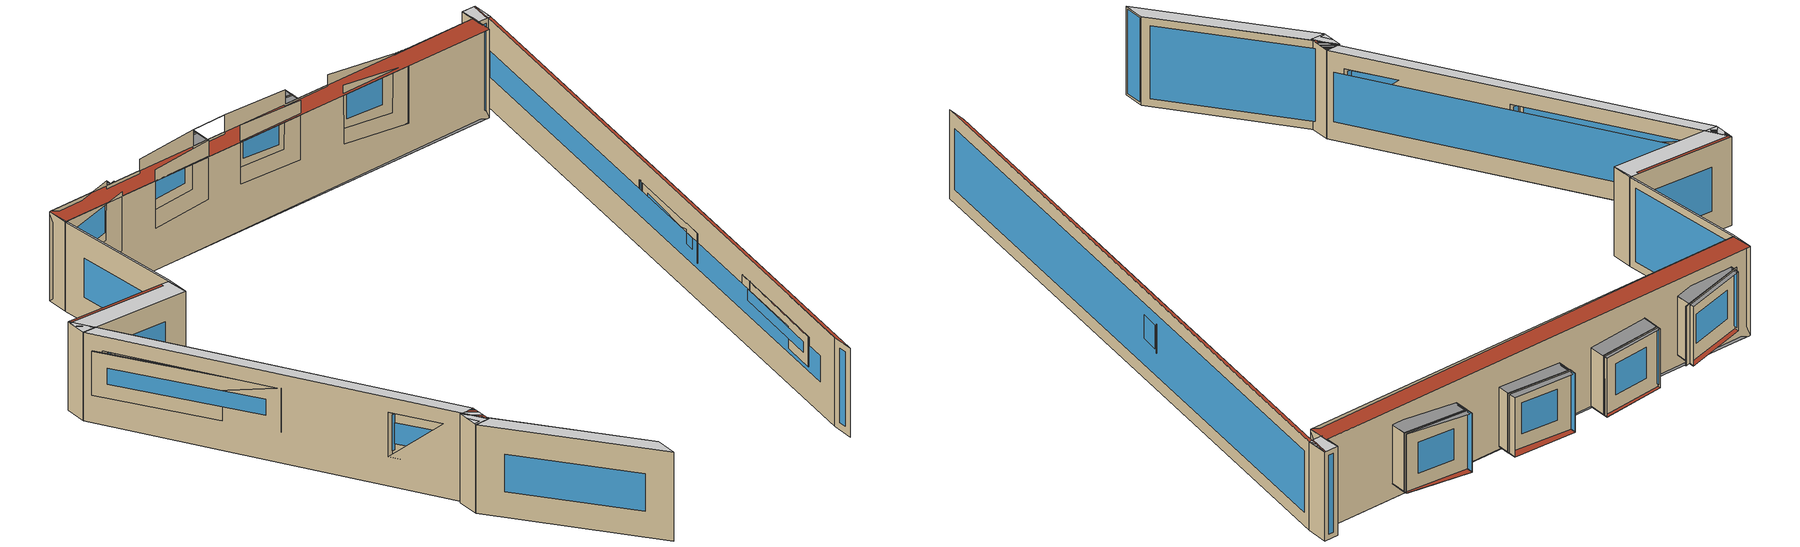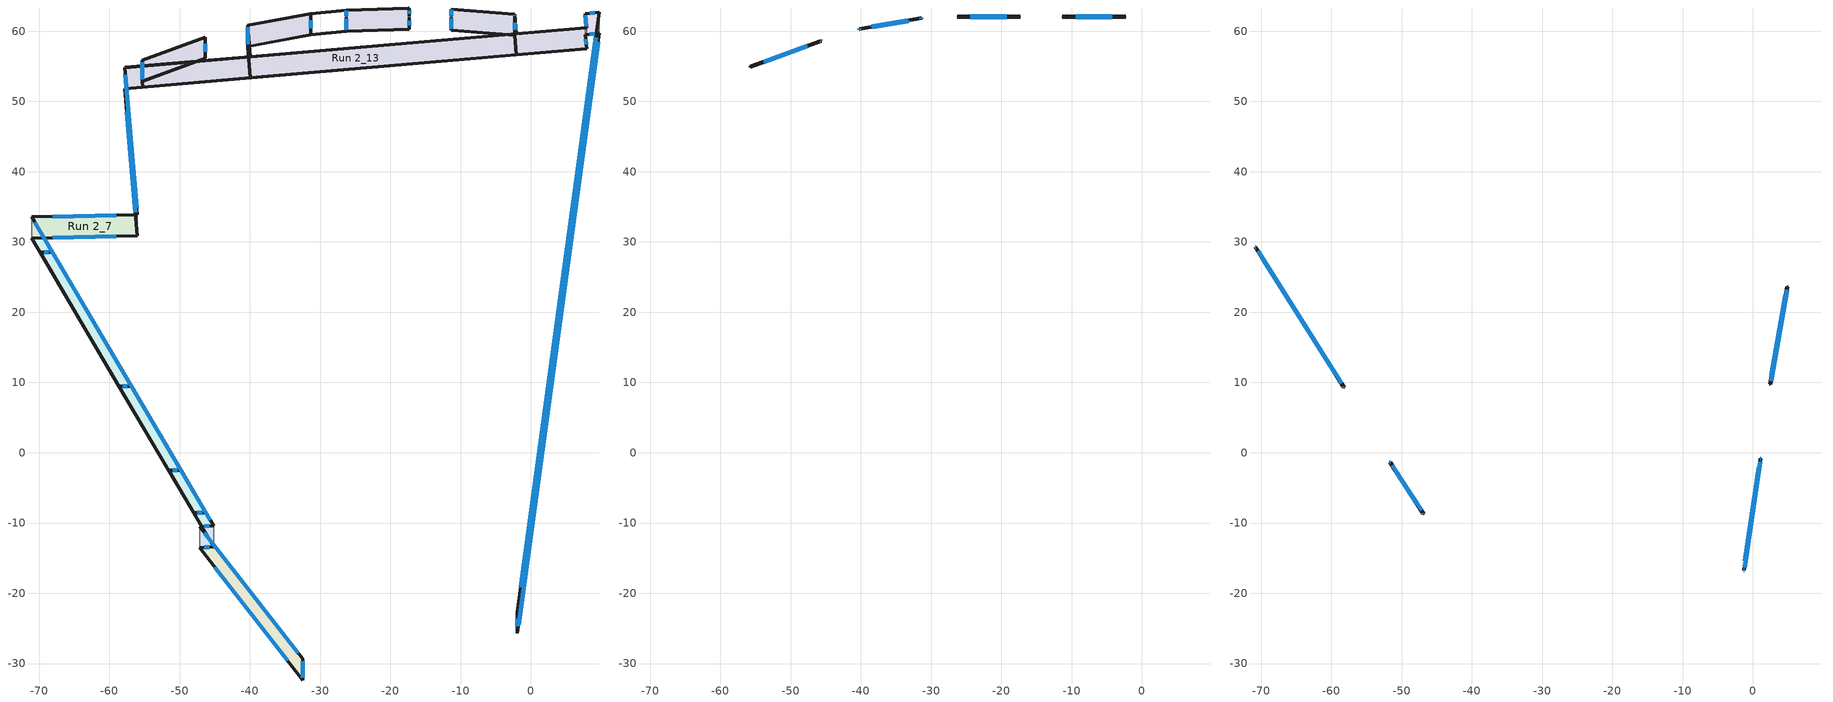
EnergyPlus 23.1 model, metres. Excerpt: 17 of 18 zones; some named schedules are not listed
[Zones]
Run 2_0
 floor outside (90.1-2019 Nonresidential CZ 0 Exterior Floor (Mass)): -46.84,-10.51 -45.16,-10.36 -45.16,-13.36 z27; -46.84,-10.51 -71.06,30.56 -69.31,30.59 -45.16,-10.36 z27; -47.09,-8.5 -48.02,-8.5 -51.56,-2.5 -51,-2.5 z37; -50.83,-2.5 -49.79,-2.5 -46.25,-8.5 -46.93,-8.5 z37; -58.27,9.5 -63.88,18.39 -69.84,28.5 -68.07,28.5 -56.87,9.5 z37; -62.18,15.51 -58.39,9.5 -58.64,9.5 z37
 floor to Run 2_7 (Interior Slab (Mass)_FLIPPED): -69.31,30.59 -71.06,30.56 -71.06,33.56 z27
 floor to Run 2_3 (Interior Slab (Mass)_FLIPPED): -50.83,-2.5 -46.93,-8.5 -47.09,-8.5 -51,-2.5 z37
 floor to Run 2_2 (Interior Slab (Mass)_FLIPPED): -62.18,15.51 -63.88,18.39 -58.27,9.5 -58.39,9.5 z37
 wall outside (90.1-2019 Nonresidential CZ 0 Exterior Wall (Mass)): -56.87,9.5 -58.64,9.5 / -69.84,28.5 -68.07,28.5 / -46.25,-8.5 -48.02,-8.5 / -51.56,-2.5 -49.79,-2.5 z31:37; -71.06,30.56,27 -46.84,-10.51,27 -45.16,-13.36,27 -45.16,-13.36,39 -48.02,-8.5,39 -48.02,-8.5,37 -51.56,-2.5,37 -51.56,-2.5,31 -48.02,-8.5,37 -48.02,-8.5,39 -58.64,9.5,39 -58.64,9.5,37 -69.84,28.5,37 -69.84,28.5,31 -58.64,9.5,37 -58.64,9.5,39 -71.06,30.56,39; -45.16,-10.36,27 -71.06,33.56,27 -71.06,33.56,39 -68.07,28.5,39 -68.07,28.5,37 -56.87,9.5,37 -56.87,9.5,31 -68.07,28.5,37 -68.07,28.5,39 -49.79,-2.5,39 -49.79,-2.5,37 -46.25,-8.5,37 -46.25,-8.5,31 -49.79,-2.5,37 -49.79,-2.5,39 -45.16,-10.36,39
 wall to Run 2_7 (Interior Partition (Mass)): -71.06,33.56 -71.06,30.56 z27:39
 wall to Run 2_8 (Interior Partition (Mass)): -45.16,-13.36 -45.16,-10.36 z27:39
 window (90.1-2019 Nonresidential CZ 0 Glazing (Operable)): -45.61,-9.59 -70.6,32.79 z29.53:36.2; -57.43,9.5 -58.08,9.5 / -69.28,28.5 -68.63,28.5 / -46.81,-8.5 -47.46,-8.5 / -51,-2.5 -50.35,-2.5 z31.56:36.44
 ceiling to Run 2_17 (Interior Slab (Mass)): -71.06,33.12 -71.06,30.56 -69.31,30.59 -70.8,33.13 z39; -45.16,-10.36 -69.31,30.59 -71.06,30.56 -46.84,-10.51 z39
 roof outside (90.1-2019 Nonresidential CZ 0 Exterior Roof (Mass)): -45.16,-10.36 -46.84,-10.51 -45.16,-13.36 z39; -50.83,-2.5 -46.93,-8.5 -46.25,-8.5 -49.79,-2.5 z31; -47.09,-8.5 -51,-2.5 -51.56,-2.5 -48.02,-8.5 z31; -63.88,18.39 -58.27,9.5 -56.87,9.5 -68.07,28.5 -69.84,28.5 z31; -58.39,9.5 -62.18,15.51 -58.64,9.5 z31
Run 2_5
 floor outside (90.1-2019 Nonresidential CZ 0 Exterior Floor (Mass)): -45.16,-13.36 -45.16,-13.09 -32.46,-29.34 -32.46,-32.34 -47.15,-13.54 z27
 floor to Run 2_8 (Interior Slab (Mass)_FLIPPED): -45.16,-13.36 -47.15,-13.54 -47.15,-10.54 -45.82,-12.24 z27
 wall outside (90.1-2019 Nonresidential CZ 0 Exterior Wall (Mass)): -47.15,-13.54 -32.46,-32.34 -32.46,-29.34 -47.15,-10.54 z27:39
 wall to Run 2_8 (Interior Partition (Mass)): -47.15,-10.54 -47.15,-13.54 z27:39
 window (90.1-2019 Nonresidential CZ 0 Glazing (Operable)): -45.02,-16.27 -34.6,-29.61 z30.46:35.54; -32.46,-32.02 -32.46,-29.65 z27.31:38.69; -33.12,-28.5 -46.5,-11.37 z28.06:37.94
 ceiling to Run 2_17 (Interior Slab (Mass)): -45.16,-13.36 -47.15,-13.54 -32.46,-32.34 -32.46,-29.34 -45.16,-13.09 z39; -47.15,-11.81 -46.34,-13.25 -47.15,-13.32 -47.15,-13.54 -45.16,-13.36 -45.82,-12.24 -47.15,-10.54 z39
 ceiling to Run 2_8 (Interior Slab (Mass)): -47.15,-11.81 -47.15,-13.32 -46.34,-13.25 z39
Run 2_11
 floor outside (90.1-2019 Nonresidential CZ 0 Exterior Floor (Mass)): 9.73,59.66 -1.93,-25.67 -1.93,-22.67 9.31,59.63 z27; 0.85,-2.31 1.26,-2.31 -0.65,-16.31 -1.06,-16.31 z36; 4.71,22.93 2.9,9.69 2.49,9.69 4.4,23.69 4.71,23.69 z36
 floor to Run 2_10 (Interior Slab (Mass)_FLIPPED): 9.73,59.66 9.31,59.63 9.73,62.66 z27
 wall outside (90.1-2019 Nonresidential CZ 0 Exterior Wall (Mass)): -1.93,-22.67 -1.93,-25.67 z27:39; 0.85,-2.31 1.26,-2.31 / -0.65,-16.31 -1.06,-16.31 / 4.4,23.69 4.81,23.69 / 2.9,9.69 2.49,9.69 z32:36; -1.93,-25.67,27 9.73,59.66,27 9.73,59.66,39 4.81,23.69,39 4.81,23.69,36 2.9,9.69,32 4.81,23.69,32 4.81,23.69,39 1.26,-2.31,39 1.26,-2.31,36 -0.65,-16.31,36 1.26,-2.31,32 1.26,-2.31,39 -1.93,-25.67,39; 9.73,62.66,27 -1.93,-22.67,27 -1.93,-22.67,39 0.85,-2.31,39 0.85,-2.31,32 -1.06,-16.31,32 0.85,-2.31,36 0.85,-2.31,39 2.49,9.69,39 2.49,9.69,36 4.4,23.69,36 4.4,23.69,32 2.49,9.69,36 2.49,9.69,39 9.73,62.66,39
 wall to Run 2_10 (Interior Partition (Mass)_FLIPPED): 9.73,59.66 9.73,62.66 z27:39
 window (90.1-2019 Nonresidential CZ 0 Glazing (Operable)): -1.76,-24.47 9.56,58.47 z28.86:37.11; -1.93,-23.63 -1.93,-24.7 z27.96:38.04; 9.25,59.16 -1.45,-19.16 z31.22:34.71; 0.99,-2.31 1.12,-2.31 / -0.79,-16.31 -0.92,-16.31 / 4.54,23.69 4.67,23.69 / 2.76,9.69 2.63,9.69 z32.14:35.86
 ceiling to Run 2_10 (Interior Slab (Mass)): 9.73,59.66 9.73,62.66 9.31,59.63 z39
 ceiling to Run 2_17 (Interior Slab (Mass)): -0.47,-11.97 -1.93,-22.67 -1.93,-22.88 z39
 roof outside (90.1-2019 Nonresidential CZ 0 Exterior Roof (Mass)): -1.93,-22.88 -1.93,-25.67 9.73,59.66 9.31,59.63 z39; -0.65,-16.31 1.26,-2.31 0.85,-2.31 -1.06,-16.31 z32; 2.9,9.69 4.71,22.93 4.71,23.69 4.4,23.69 2.49,9.69 z32
Run 2_13
 floor outside (90.1-2019 Nonresidential CZ 0 Exterior Floor (Mass)): 7.91,57.5 -57.84,51.78 -57.84,54.78 7.91,60.5 z27; -11.32,60.14 -11.32,63.14 -2.32,62.39 -2.32,59.39 -11.19,60.14 z37; -40.32,57.81 -40.32,60.81 -31.32,62.47 -31.32,59.47 -40.25,57.83 z37; -55.32,55.13 -55.32,55.85 -46.32,59.14 -46.32,58.41 z37; -46.32,58.3 -46.32,56.14 -55.32,52.85 -55.32,55.02 z37; -17.32,62.1 -26.32,62.1 -26.32,63.01 -17.32,63.29 z37; -26.32,62 -17.32,62 -17.32,60.29 -26.32,60.01 z37
 floor to Run 2_16 (Interior Slab (Mass)_FLIPPED): -46.32,58.3 -55.32,55.02 -55.32,55.13 -46.32,58.41 z37
 floor to Run 2_14 (Interior Slab (Mass)_FLIPPED): -26.32,62 -26.32,62.1 -17.32,62.1 -17.32,62 z37
 wall outside (90.1-2019 Nonresidential CZ 0 Exterior Wall (Mass)): -11.32,60.14 -11.32,62 / -11.32,62.1 -11.32,63.14 / -2.32,62.39 -2.32,62.1 / -2.32,62 -2.32,59.39 / -40.32,57.81 -40.32,60.81 / -31.32,62.47 -31.32,59.47 / -55.32,52.85 -55.32,55.85 / -46.32,59.14 -46.32,56.14 / -26.32,60.01 -26.32,62 / -26.32,62.1 -26.32,63.01 / -17.32,63.29 -17.32,62.1 / -17.32,62 -17.32,60.29 z29:37; -57.84,51.78,27 -2.08,56.63,27 -2.32,59.39,29 -2.32,59.39,37 -11.32,60.14,37 -11.19,60.14,29 -2.32,59.39,29 -2.08,56.63,27 7.91,57.5,27 7.91,57.5,39 -39.93,53.34,39 -40.32,57.81,37 -40.25,57.83,29 -31.32,59.47,29 -26.32,60.01,29 -26.25,60.01,29 -17.32,60.29,29 -17.32,60.29,37 -26.32,60.01,37 -26.32,60.01,29 -31.32,59.47,29 -31.32,59.47,37 -40.32,57.81,37 -39.93,53.34,39 -55.25,52.01,39 -55.32,52.85,37 -55.24,52.88,29 -46.32,56.14,29 -46.32,56.14,37 -55.32,52.85,37 -55.25,52.01,39 -57.84,51.78,39; 7.91,60.5,27 -39.94,56.37,27 -40.32,60.81,29 -40.32,60.81,37 -31.32,62.47,37 -26.32,63.01,37 -17.32,63.29,37 -17.46,63.29,29 -26.32,63.01,29 -26.32,63.01,37 -31.32,62.47,37 -31.39,62.46,29 -40.32,60.81,29 -39.94,56.37,27 -55.25,55.05,27 -55.32,55.85,29 -55.32,55.85,37 -46.32,59.14,37 -46.38,59.12,29 -55.32,55.85,29 -55.25,55.05,27 -57.71,54.84,27 -57.84,54.78,27 -57.84,54.78,39 -2.08,59.63,39 -2.32,62.39,37 -2.4,62.4,29 -11.32,63.14,29 -11.32,63.14,37 -2.32,62.39,37 -2.08,59.63,39 7.91,60.5,39
 wall to Run 2_9 (Interior Partition (Mass)_FLIPPED): 7.91,57.5 7.91,60.5 z27:39
 wall to Run 2_6 (Interior Partition (Mass)_FLIPPED): -57.84,54.78 -57.84,51.78 z27:39
 wall to Run 2_12 (Interior Partition (Mass)_FLIPPED): -11.32,62 -11.32,62.1 / -2.32,62.1 -2.32,62 z29:37
 wall to Run 2_14 (Interior Partition (Mass)): -26.32,62 -26.32,62.1 / -17.32,62.1 -17.32,62 z29:37
 window (90.1-2019 Nonresidential CZ 0 Glazing (Operable)): -11.32,60.34 -11.32,61.8 z29.2:36.8; -11.32,62.22 -11.32,63.02 z29.12:36.88; -2.32,62.29 -2.32,62.2 / -26.32,62.2 -26.32,62.9 z29.1:36.9; -2.32,61.19 -2.32,60.21 z29.81:36.19; -40.32,58.1 -40.32,60.52 / -55.32,53.14 -55.32,55.56 z29.29:36.71; -31.32,61.55 -31.32,60.39 / -46.32,58.22 -46.32,57.05 z29.92:36.08; -26.32,60.21 -26.32,61.79 z29.21:36.79; -17.32,62.89 -17.32,62.5 z29.4:36.6; -17.32,61.44 -17.32,60.85 z29.56:36.44
 ceiling to Run 2_17 (Interior Slab (Mass)): -57.84,54.78 -57.84,51.78 -57.59,51.89 z39
 roof outside (90.1-2019 Nonresidential CZ 0 Exterior Roof (Mass)): -57.84,54.78 -57.59,51.89 7.91,57.5 7.91,60.5 -57.71,54.84 z39; -2.32,59.39 -2.32,62.39 -11.32,63.14 -11.32,60.14 -2.4,59.4 z29; -31.32,59.47 -31.32,62.47 -40.32,60.81 -40.32,57.81 -31.39,59.46 z29; -46.32,58.3 -55.32,55.02 -55.32,52.85 -46.32,56.14 z29; -55.32,55.13 -46.32,58.41 -46.32,59.14 -55.32,55.85 z29; -26.32,62 -26.32,60.01 -17.32,60.29 -17.32,62 z29; -17.32,62.1 -17.32,63.29 -26.32,63.01 -26.32,62.1 z29
Run 2_6
 floor outside (90.1-2019 Nonresidential CZ 0 Exterior Floor (Mass)): -56.03,30.86 -57.84,51.78 -57.84,54.78 -56.03,33.86 z27
 wall outside (90.1-2019 Nonresidential CZ 0 Exterior Wall (Mass)): -57.84,51.78 -56.03,30.86 / -56.03,33.86 -57.84,54.78 z27:39
 wall to Run 2_7 (Interior Partition (Mass)): -56.03,30.86 -56.03,33.86 z27:39
 window (90.1-2019 Nonresidential CZ 0 Glazing (Operable)): -57.55,48.44 -56.32,34.2 z30.35:35.65; -56.11,34.88 -57.76,53.77 z28.02:37.98
 ceiling to Run 2_17 (Interior Slab (Mass)): -57.84,51.78 -56.03,30.86 -56.03,33.86 -57.84,54.78 z39
Run 2_7
 floor outside (90.1-2019 Nonresidential CZ 0 Exterior Floor (Mass)): -71.06,33.56 -56.03,33.86 -56.03,30.86 -69.31,30.59 z27
 wall outside (90.1-2019 Nonresidential CZ 0 Exterior Wall (Mass)): -71.06,30.56 -56.03,30.86 / -56.03,33.86 -71.06,33.56 z27:39
 window (90.1-2019 Nonresidential CZ 0 Glazing (Operable)): -68.05,30.62 -59.03,30.8 / -59.03,33.8 -68.05,33.62 z30:36
 ceiling to Run 2_17 (Interior Slab (Mass)): -56.03,30.86 -56.29,33.86 -57.33,33.84 -57.29,33.44 -70.8,33.13 -69.31,30.59 z39; -56.03,30.86 -56.03,33.86 -56.29,33.86 z39; -70.8,33.13 -71.06,33.12 -71.06,30.56 -69.31,30.59 z39
 roof outside (90.1-2019 Nonresidential CZ 0 Exterior Roof (Mass)): -57.29,33.44 -57.33,33.84 -71.06,33.56 -70.8,33.13 z39
Run 2_8
 floor outside (90.1-2019 Nonresidential CZ 0 Exterior Floor (Mass)): -45.16,-13.09 -45.82,-12.24 -46.84,-10.51 -45.16,-10.36 z27; -47.15,-10.54 -46.84,-10.51 -45.82,-12.24 z27
 wall outside (90.1-2019 Nonresidential CZ 0 Exterior Wall (Mass)): -47.15,-13.54 -45.16,-13.36 / -45.16,-10.36 -47.15,-10.54 z27:39
 window (90.1-2019 Nonresidential CZ 0 Glazing (Operable)): -46.49,-13.48 -45.82,-13.42 / -45.82,-10.42 -46.49,-10.48 z27.66:38.34
 ceiling to Run 2_17 (Interior Slab (Mass)): -45.16,-13.09 -45.16,-10.36 -46.84,-10.51 -45.82,-12.24 z39; -47.15,-10.54 -45.82,-12.24 -46.84,-10.51 z39; -47.15,-11.81 -46.34,-13.25 -47.15,-13.32 -47.15,-13.54 -45.16,-13.36 -45.82,-12.24 -47.15,-10.54 z39
Run 2_9
 floor outside (90.1-2019 Nonresidential CZ 0 Exterior Floor (Mass)): 7.91,57.5 7.73,59.49 7.73,62.49 7.91,60.5 z27
 wall outside (90.1-2019 Nonresidential CZ 0 Exterior Wall (Mass)): 7.73,59.49 7.91,57.5 / 7.91,60.5 7.73,62.49 z27:39
 wall to Run 2_10 (Interior Partition (Mass)): 7.73,62.49 7.73,59.49 z27:39
 window (90.1-2019 Nonresidential CZ 0 Glazing (Operable)): 7.79,58.83 7.85,58.16 z27.66:38.34; 7.89,60.72 7.75,62.27 z27.22:38.78
 ceiling to Run 2_17 (Interior Slab (Mass)): 7.8,61.72 7.73,61.74 7.73,59.49 7.91,57.5 7.91,60.5 z39
Run 2_10
 floor outside (90.1-2019 Nonresidential CZ 0 Exterior Floor (Mass)): 9.31,59.63 7.73,59.49 7.73,62.49 9.73,62.66 z27
 wall outside (90.1-2019 Nonresidential CZ 0 Exterior Wall (Mass)): 7.73,59.49 9.73,59.66 / 9.73,62.66 7.73,62.49 z27:39
 window (90.1-2019 Nonresidential CZ 0 Glazing (Operable)): 8.39,59.55 9.07,59.61 / 9.07,62.61 8.39,62.55 z27.66:38.34
 ceiling to Run 2_17 (Interior Slab (Mass)): 7.85,61.71 7.8,61.72 7.91,60.5 7.91,59.51 9.11,59.61 9.52,62.65 7.78,62.5 z39
 roof outside (90.1-2019 Nonresidential CZ 0 Exterior Roof (Mass)): 9.11,59.61 9.31,59.63 9.73,62.66 9.52,62.65 z39; 7.85,61.71 7.78,62.5 7.73,62.49 7.73,59.49 7.91,59.51 7.91,60.5 7.8,61.72 z39
Run 2_12
 floor outside (90.1-2019 Nonresidential CZ 0 Exterior Floor (Mass)): -2.32,62 -11.32,62 -11.32,62.1 -2.32,62.1 z29
 wall outside (90.1-2019 Nonresidential CZ 0 Exterior Wall (Mass)): -11.32,62 -2.32,62 / -2.32,62.1 -11.32,62.1 z29:37
 window (90.1-2019 Nonresidential CZ 0 Glazing (Operable)): -9.41,62 -4.23,62 / -4.23,62.1 -9.41,62.1 z30.91:35.09
 roof outside (90.1-2019 Nonresidential CZ 0 Exterior Roof (Mass)): -11.32,62 -2.32,62 -2.32,62.1 -11.32,62.1 z37
Run 2_14
 floor to Run 2_13 (Interior Slab (Mass)_FLIPPED): -17.32,62 -26.32,62 -26.32,62.1 -17.32,62.1 z29
 wall outside (90.1-2019 Nonresidential CZ 0 Exterior Wall (Mass)): -26.32,62 -17.32,62 / -17.32,62.1 -26.32,62.1 z29:37
 window (90.1-2019 Nonresidential CZ 0 Glazing (Operable)): -24.41,62 -19.23,62 / -19.23,62.1 -24.41,62.1 z30.91:35.09
Run 2_15
 floor outside (90.1-2019 Nonresidential CZ 0 Exterior Floor (Mass)): -40.26,60.35 -31.4,61.91 -31.38,61.81 -40.25,60.25 z29
 wall outside (90.1-2019 Nonresidential CZ 0 Exterior Wall (Mass)): -31.38,61.81,29 -31.4,61.91,29 -31.39,61.85,37 -31.38,61.75,37; -40.26,60.35,29 -40.25,60.25,29 -40.24,60.19,37 -40.26,60.29,37; -31.4,61.91,29 -40.26,60.35,29 -40.26,60.29,37 -31.39,61.85,37; -40.25,60.25,29 -31.38,61.81,29 -31.38,61.75,37 -40.24,60.19,37
 window (90.1-2019 Nonresidential CZ 0 Glazing (Operable)): -31.39,61.83,29.01 -31.4,61.9,29.01 -31.39,61.84,36.99 -31.38,61.77,36.99; -40.26,60.31,29.03 -40.25,60.28,29.03 -40.25,60.22,36.96 -40.25,60.25,36.96; -33.28,61.57,30.91 -38.38,60.66,30.91 -38.38,60.63,35.09 -33.28,61.53,35.09; -38.36,60.57,30.91 -33.27,61.47,30.91 -33.26,61.44,35.09 -38.36,60.53,35.09
 roof outside (90.1-2019 Nonresidential CZ 0 Exterior Roof (Mass)): -31.39,61.85 -40.26,60.29 -40.24,60.19 -31.38,61.75 z37
Run 2_16
 floor to Run 2_13 (Interior Slab (Mass)_FLIPPED): -46.32,58.41 -46.32,58.3 -55.32,55.02 -55.32,55.13 z29
 wall outside (90.1-2019 Nonresidential CZ 0 Exterior Wall (Mass)): -45.67,58.54 -45.71,58.63 -55.76,54.97 -55.72,54.88 -45.67,58.54 z29:37
 window (90.1-2019 Nonresidential CZ 0 Glazing (Operable)): -45.68,58.55 -45.7,58.62 z29.01:36.99; -55.74,54.94 -55.73,54.91 z29.03:36.97; -47.64,57.93 -53.83,55.67 / -53.79,55.58 -47.6,57.83 z31.05:34.95
Run 2_1
 floor outside (90.1-2019 Nonresidential CZ 0 Exterior Floor (Mass)): 4.92,23.57 2.49,9.79 2.39,9.8 4.83,23.59 z32
 wall outside (90.1-2019 Nonresidential CZ 0 Exterior Wall (Mass)): 2.39,9.8 2.49,9.79 4.92,23.57 4.83,23.59 2.39,9.8 z32:36
 window (90.1-2019 Nonresidential CZ 0 Glazing (Operable)): 2.43,9.8 2.46,9.79 / 4.89,23.58 4.86,23.58 z32.03:35.97; 2.56,10.19 4.85,23.17 z32.41:35.59; 4.61,22.34 2.62,11.05 z33.27:34.73
 roof outside (90.1-2019 Nonresidential CZ 0 Exterior Roof (Mass)): 2.49,9.79 4.92,23.57 4.83,23.59 2.39,9.8 z36
Run 2_2
 floor outside (90.1-2019 Nonresidential CZ 0 Exterior Floor (Mass)): -62.18,15.51 -70.83,29.22 -70.74,29.27 -63.88,18.39 z31
 floor to Run 2_0 (Interior Slab (Mass)_FLIPPED): -62.18,15.51 -63.88,18.39 -58.27,9.5 -58.39,9.5 z31
 wall outside (90.1-2019 Nonresidential CZ 0 Exterior Wall (Mass)): -70.74,29.27 -70.83,29.22 -58.29,9.34 -58.2,9.38 -70.74,29.27 z31:37
 window (90.1-2019 Nonresidential CZ 0 Glazing (Operable)): -70.78,29.25 -70.8,29.24 / -58.25,9.35 -58.23,9.37 z31.04:36.96; -69.81,27.59 -59.31,10.96 z32.92:35.08; -58.53,9.91 -70.41,28.74 z31.62:36.38
 roof outside (90.1-2019 Nonresidential CZ 0 Exterior Roof (Mass)): -63.88,18.39 -70.74,29.27 -70.83,29.22 -62.18,15.51 z37
Run 2_3
 floor outside (90.1-2019 Nonresidential CZ 0 Exterior Floor (Mass)): -51,-2.5 -51.71,-1.41 -51.58,-1.34 -50.83,-2.5 z31
 floor to Run 2_0 (Interior Slab (Mass)_FLIPPED): -51,-2.5 -50.83,-2.5 -46.93,-8.5 -47.09,-8.5 z31
 wall outside (90.1-2019 Nonresidential CZ 0 Exterior Wall (Mass)): -51.58,-1.34 -51.71,-1.41 -46.99,-8.66 -46.86,-8.6 -51.58,-1.34 z31:37
 window (90.1-2019 Nonresidential CZ 0 Glazing (Operable)): -51.62,-1.36 -51.66,-1.38 / -46.94,-8.64 -46.9,-8.62 z31.05:36.95; -50.84,-2.73 -47.85,-7.34 z32.58:35.42; -47.12,-8.2 -51.32,-1.74 z31.47:36.53
 roof outside (90.1-2019 Nonresidential CZ 0 Exterior Roof (Mass)): -51,-2.5 -50.83,-2.5 -51.58,-1.34 -51.71,-1.41 z37
Run 2_4
 floor outside (90.1-2019 Nonresidential CZ 0 Exterior Floor (Mass)): 1.11,-0.83 -1.23,-16.75 -1.33,-16.73 1.02,-0.81 z32
 wall outside (90.1-2019 Nonresidential CZ 0 Exterior Wall (Mass)): -1.33,-16.73 -1.23,-16.75 1.11,-0.83 1.02,-0.81 -1.33,-16.73 z32:36
 window (90.1-2019 Nonresidential CZ 0 Glazing (Operable)): -1.29,-16.73 -1.26,-16.74 / 1.08,-0.83 1.05,-0.82 z32.03:35.97; -1.17,-16.33 1.05,-1.25 z32.42:35.58; 0.83,-2.08 -1.14,-15.45 z33.29:34.71
 roof outside (90.1-2019 Nonresidential CZ 0 Exterior Roof (Mass)): -1.23,-16.75 1.11,-0.83 1.02,-0.81 -1.33,-16.73 z36
[Site:GroundTemperature:BuildingSurface]
18, 18, 18, 18, 18, 18, 18, 18, 18, 18, 18, 18
[Site:GroundReflectance]
0.2, 0.2, 0.2, 0.2, 0.2, 0.2, 0.2, 0.2, 0.2, 0.2, 0.2, 0.2
[Site:GroundReflectance:SnowModifier]
1, 1
[Site:WeatherStation]
Wind Sensor Height Above Ground {m}=10; Wind Speed Profile Exponent=0.22; Wind Speed Profile Boundary Layer Thickness {m}=370; Air Temperature Sensor Height Above Ground {m}=1.5
[SizingPeriod:WeatherFileConditionType] Use Weather File Daylight Saving Period=No; Use Weather File Rain and Snow Indicators=No
Name | Period Selection | Day Type
Extreme Summer Weather Period for Design | SummerExtreme | SummerDesignDay
Extreme Winter Weather Period for Design | WinterExtreme | WinterDesignDay
[Building]
Building: North Axis {deg}=0; Terrain=Suburbs; Loads Convergence Tolerance Value=0.04; Temperature Convergence Tolerance Value {deltaC}=0.25; Solar Distribution=FullExterior; Maximum Number of Warmup Days=30; Minimum Number of Warmup Days=7
[Construction]
90.1-2019 Nonresidential CZ 0 Exterior Wall (Mass): Stucco_0.025_90.1-2019 Nonresidential CZ 0 Exterior Wall (Mass), Concrete_0.203_90.1-2019 Nonresidential CZ 0 Exterior Wall (Mass), Mineral Wool_0.006340168156952033_90.1-2019 Nonresidential CZ 0 Exterior Wall (Mass), Plaster_0.013_90.1-2019 Nonresidential CZ 0 Exterior Wall (Mass)
90.1-2019 Nonresidential CZ 0 Exterior Floor (Mass): Stucco_0.025_90.1-2019 Nonresidential CZ 0 Exterior Floor (Mass), Mineral Wool_0.005244967487677573_90.1-2019 Nonresidential CZ 0 Exterior Floor (Mass), Concrete_0.102_90.1-2019 Nonresidential CZ 0 Exterior Floor (Mass), Carpet_0.02_90.1-2019 Nonresidential CZ 0 Exterior Floor (Mass)
Interior Slab (Mass): Acoustic Tile_0.005_Interior Slab (Mass), Concrete_0.102_Interior Slab (Mass), Carpet_0.02_Interior Slab (Mass)
Interior Slab (Mass)_FLIPPED: Carpet_0.02_Interior Slab (Mass), Concrete_0.102_Interior Slab (Mass), Acoustic Tile_0.005_Interior Slab (Mass)
Interior Partition (Mass); Interior Partition (Mass)_FLIPPED: Plaster_0.013_Interior Partition (Mass), Plaster_0.013_Interior Partition (Mass)
90.1-2019 Nonresidential CZ 0 Exterior Roof (Mass): Vaporpermeable Felt_0.003_90.1-2019 Nonresidential CZ 0 Exterior Roof (Mass), XPS Board_0.14713995500631277_90.1-2019 Nonresidential CZ 0 Exterior Roof (Mass), Concrete_0.203_90.1-2019 Nonresidential CZ 0 Exterior Roof (Mass), Acoustic Tile_0.005_90.1-2019 Nonresidential CZ 0 Exterior Roof (Mass)
90.1-2019 Nonresidential CZ 0 Glazing (Operable): 90.1-2019 Nonresidential CZ 0 Glazing (Operable)Window
[Material]
Stucco_0.025_90.1-2019 Nonresidential CZ 0 Exterior Wall (Mass): Roughness=Smooth; @90.1-2019 Nonresidential CZ 0 Exterior Wall (Mass):Stucco-Thickness@ [m]=0.025; @90.1-2019 Nonresidential CZ 0 Exterior Wall (Mass):Stucco-Conductivity@ [W/m-K]=0.72; @90.1-2019 Nonresidential CZ 0 Exterior Wall (Mass):Stucco-Density@ [kg/m3]=1856; @90.1-2019 Nonresidential CZ 0 Exterior Wall (Mass):Stucco-SpecificHeat@ [J/kg-K]=840; @90.1-2019 Nonresidential CZ 0 Exterior Wall (Mass):Stucco-ThermalEmittance@=0.9; @90.1-2019 Nonresidential CZ 0 Exterior Wall (Mass):Stucco-SolarAbsorptance@=0.7; @90.1-2019 Nonresidential CZ 0 Exterior Wall (Mass):Stucco-VisibleAbsorptance@=0.7
Concrete_0.203_90.1-2019 Nonresidential CZ 0 Exterior Wall (Mass): Roughness=Rough; @90.1-2019 Nonresidential CZ 0 Exterior Wall (Mass):Concrete-Thickness@ [m]=0.203; @90.1-2019 Nonresidential CZ 0 Exterior Wall (Mass):Concrete-Conductivity@ [W/m-K]=2; @90.1-2019 Nonresidential CZ 0 Exterior Wall (Mass):Concrete-Density@ [kg/m3]=2400; @90.1-2019 Nonresidential CZ 0 Exterior Wall (Mass):Concrete-SpecificHeat@ [J/kg-K]=950; @90.1-2019 Nonresidential CZ 0 Exterior Wall (Mass):Concrete-ThermalEmittance@=0.9; @90.1-2019 Nonresidential CZ 0 Exterior Wall (Mass):Concrete-SolarAbsorptance@=0.7; @90.1-2019 Nonresidential CZ 0 Exterior Wall (Mass):Concrete-VisibleAbsorptance@=0.7
Mineral Wool_0.006340168156952033_90.1-2019 Nonresidential CZ 0 Exterior Wall (Mass): Roughness=Rough; @90.1-2019 Nonresidential CZ 0 Exterior Wall (Mass):Mineral Wool-Thickness@ [m]=0.00634017; @90.1-2019 Nonresidential CZ 0 Exterior Wall (Mass):Mineral Wool-Conductivity@ [W/m-K]=0.041; @90.1-2019 Nonresidential CZ 0 Exterior Wall (Mass):Mineral Wool-Density@ [kg/m3]=155; @90.1-2019 Nonresidential CZ 0 Exterior Wall (Mass):Mineral Wool-SpecificHeat@ [J/kg-K]=1130; @90.1-2019 Nonresidential CZ 0 Exterior Wall (Mass):Mineral Wool-ThermalEmittance@=0.9; @90.1-2019 Nonresidential CZ 0 Exterior Wall (Mass):Mineral Wool-SolarAbsorptance@=0.7; @90.1-2019 Nonresidential CZ 0 Exterior Wall (Mass):Mineral Wool-VisibleAbsorptance@=0.7
Plaster_0.013_90.1-2019 Nonresidential CZ 0 Exterior Wall (Mass): Roughness=Rough; @90.1-2019 Nonresidential CZ 0 Exterior Wall (Mass):Plaster-Thickness@ [m]=0.013; @90.1-2019 Nonresidential CZ 0 Exterior Wall (Mass):Plaster-Conductivity@ [W/m-K]=1; @90.1-2019 Nonresidential CZ 0 Exterior Wall (Mass):Plaster-Density@ [kg/m3]=2000; @90.1-2019 Nonresidential CZ 0 Exterior Wall (Mass):Plaster-SpecificHeat@ [J/kg-K]=1130; @90.1-2019 Nonresidential CZ 0 Exterior Wall (Mass):Plaster-ThermalEmittance@=0.9; @90.1-2019 Nonresidential CZ 0 Exterior Wall (Mass):Plaster-SolarAbsorptance@=0.7; @90.1-2019 Nonresidential CZ 0 Exterior Wall (Mass):Plaster-VisibleAbsorptance@=0.7
Stucco_0.025_90.1-2019 Nonresidential CZ 0 Exterior Floor (Mass): Roughness=Smooth; @90.1-2019 Nonresidential CZ 0 Exterior Floor (Mass):Stucco-Thickness@ [m]=0.025; @90.1-2019 Nonresidential CZ 0 Exterior Floor (Mass):Stucco-Conductivity@ [W/m-K]=0.72; @90.1-2019 Nonresidential CZ 0 Exterior Floor (Mass):Stucco-Density@ [kg/m3]=1856; @90.1-2019 Nonresidential CZ 0 Exterior Floor (Mass):Stucco-SpecificHeat@ [J/kg-K]=840; @90.1-2019 Nonresidential CZ 0 Exterior Floor (Mass):Stucco-ThermalEmittance@=0.9; @90.1-2019 Nonresidential CZ 0 Exterior Floor (Mass):Stucco-SolarAbsorptance@=0.7; @90.1-2019 Nonresidential CZ 0 Exterior Floor (Mass):Stucco-VisibleAbsorptance@=0.7
Mineral Wool_0.005244967487677573_90.1-2019 Nonresidential CZ 0 Exterior Floor (Mass): Roughness=Rough; @90.1-2019 Nonresidential CZ 0 Exterior Floor (Mass):Mineral Wool-Thickness@ [m]=0.00524497; @90.1-2019 Nonresidential CZ 0 Exterior Floor (Mass):Mineral Wool-Conductivity@ [W/m-K]=0.041; @90.1-2019 Nonresidential CZ 0 Exterior Floor (Mass):Mineral Wool-Density@ [kg/m3]=155; @90.1-2019 Nonresidential CZ 0 Exterior Floor (Mass):Mineral Wool-SpecificHeat@ [J/kg-K]=1130; @90.1-2019 Nonresidential CZ 0 Exterior Floor (Mass):Mineral Wool-ThermalEmittance@=0.9; @90.1-2019 Nonresidential CZ 0 Exterior Floor (Mass):Mineral Wool-SolarAbsorptance@=0.7; @90.1-2019 Nonresidential CZ 0 Exterior Floor (Mass):Mineral Wool-VisibleAbsorptance@=0.7
Concrete_0.102_90.1-2019 Nonresidential CZ 0 Exterior Floor (Mass): Roughness=Rough; @90.1-2019 Nonresidential CZ 0 Exterior Floor (Mass):Concrete-Thickness@ [m]=0.102; @90.1-2019 Nonresidential CZ 0 Exterior Floor (Mass):Concrete-Conductivity@ [W/m-K]=2; @90.1-2019 Nonresidential CZ 0 Exterior Floor (Mass):Concrete-Density@ [kg/m3]=2400; @90.1-2019 Nonresidential CZ 0 Exterior Floor (Mass):Concrete-SpecificHeat@ [J/kg-K]=950; @90.1-2019 Nonresidential CZ 0 Exterior Floor (Mass):Concrete-ThermalEmittance@=0.9; @90.1-2019 Nonresidential CZ 0 Exterior Floor (Mass):Concrete-SolarAbsorptance@=0.7; @90.1-2019 Nonresidential CZ 0 Exterior Floor (Mass):Concrete-VisibleAbsorptance@=0.7
Carpet_0.02_90.1-2019 Nonresidential CZ 0 Exterior Floor (Mass): Roughness=MediumRough; @90.1-2019 Nonresidential CZ 0 Exterior Floor (Mass):Carpet-Thickness@ [m]=0.02; @90.1-2019 Nonresidential CZ 0 Exterior Floor (Mass):Carpet-Conductivity@ [W/m-K]=0.06; @90.1-2019 Nonresidential CZ 0 Exterior Floor (Mass):Carpet-Density@ [kg/m3]=288; @90.1-2019 Nonresidential CZ 0 Exterior Floor (Mass):Carpet-SpecificHeat@ [J/kg-K]=1380; @90.1-2019 Nonresidential CZ 0 Exterior Floor (Mass):Carpet-ThermalEmittance@=0.9; @90.1-2019 Nonresidential CZ 0 Exterior Floor (Mass):Carpet-SolarAbsorptance@=0.7; @90.1-2019 Nonresidential CZ 0 Exterior Floor (Mass):Carpet-VisibleAbsorptance@=0.7
Acoustic Tile_0.005_Interior Slab (Mass): Roughness=MediumSmooth; @Interior Slab (Mass):Acoustic Tile-Thickness@ [m]=0.005; @Interior Slab (Mass):Acoustic Tile-Conductivity@ [W/m-K]=0.06; @Interior Slab (Mass):Acoustic Tile-Density@ [kg/m3]=368; @Interior Slab (Mass):Acoustic Tile-SpecificHeat@ [J/kg-K]=590; @Interior Slab (Mass):Acoustic Tile-ThermalEmittance@=0.9; @Interior Slab (Mass):Acoustic Tile-SolarAbsorptance@=0.7; @Interior Slab (Mass):Acoustic Tile-VisibleAbsorptance@=0.7
Concrete_0.102_Interior Slab (Mass): Roughness=Rough; @Interior Slab (Mass):Concrete-Thickness@ [m]=0.102; @Interior Slab (Mass):Concrete-Conductivity@ [W/m-K]=2; @Interior Slab (Mass):Concrete-Density@ [kg/m3]=2400; @Interior Slab (Mass):Concrete-SpecificHeat@ [J/kg-K]=950; @Interior Slab (Mass):Concrete-ThermalEmittance@=0.9; @Interior Slab (Mass):Concrete-SolarAbsorptance@=0.7; @Interior Slab (Mass):Concrete-VisibleAbsorptance@=0.7
Carpet_0.02_Interior Slab (Mass): Roughness=MediumRough; @Interior Slab (Mass):Carpet-Thickness@ [m]=0.02; @Interior Slab (Mass):Carpet-Conductivity@ [W/m-K]=0.06; @Interior Slab (Mass):Carpet-Density@ [kg/m3]=288; @Interior Slab (Mass):Carpet-SpecificHeat@ [J/kg-K]=1380; @Interior Slab (Mass):Carpet-ThermalEmittance@=0.9; @Interior Slab (Mass):Carpet-SolarAbsorptance@=0.7; @Interior Slab (Mass):Carpet-VisibleAbsorptance@=0.7
Plaster_0.013_Interior Partition (Mass): Roughness=Rough; @Interior Partition (Mass):Plaster-Thickness@ [m]=0.013; @Interior Partition (Mass):Plaster-Conductivity@ [W/m-K]=1; @Interior Partition (Mass):Plaster-Density@ [kg/m3]=2000; @Interior Partition (Mass):Plaster-SpecificHeat@ [J/kg-K]=1130; @Interior Partition (Mass):Plaster-ThermalEmittance@=0.9; @Interior Partition (Mass):Plaster-SolarAbsorptance@=0.7; @Interior Partition (Mass):Plaster-VisibleAbsorptance@=0.7
Vaporpermeable Felt_0.003_90.1-2019 Nonresidential CZ 0 Exterior Roof (Mass): Roughness=Rough; @90.1-2019 Nonresidential CZ 0 Exterior Roof (Mass):Vaporpermeable Felt-Thickness@ [m]=0.003; @90.1-2019 Nonresidential CZ 0 Exterior Roof (Mass):Vaporpermeable Felt-Conductivity@ [W/m-K]=0.909091; @90.1-2019 Nonresidential CZ 0 Exterior Roof (Mass):Vaporpermeable Felt-Density@ [kg/m3]=0.5; @90.1-2019 Nonresidential CZ 0 Exterior Roof (Mass):Vaporpermeable Felt-SpecificHeat@ [J/kg-K]=1800; @90.1-2019 Nonresidential CZ 0 Exterior Roof (Mass):Vaporpermeable Felt-ThermalEmittance@=0.9; @90.1-2019 Nonresidential CZ 0 Exterior Roof (Mass):Vaporpermeable Felt-SolarAbsorptance@=0.7; @90.1-2019 Nonresidential CZ 0 Exterior Roof (Mass):Vaporpermeable Felt-VisibleAbsorptance@=0.7
XPS Board_0.14713995500631277_90.1-2019 Nonresidential CZ 0 Exterior Roof (Mass): Roughness=Rough; @90.1-2019 Nonresidential CZ 0 Exterior Roof (Mass):XPS Board-Thickness@ [m]=0.14714; @90.1-2019 Nonresidential CZ 0 Exterior Roof (Mass):XPS Board-Conductivity@ [W/m-K]=0.034; @90.1-2019 Nonresidential CZ 0 Exterior Roof (Mass):XPS Board-Density@ [kg/m3]=35; @90.1-2019 Nonresidential CZ 0 Exterior Roof (Mass):XPS Board-SpecificHeat@ [J/kg-K]=1400; @90.1-2019 Nonresidential CZ 0 Exterior Roof (Mass):XPS Board-ThermalEmittance@=0.9; @90.1-2019 Nonresidential CZ 0 Exterior Roof (Mass):XPS Board-SolarAbsorptance@=0.7; @90.1-2019 Nonresidential CZ 0 Exterior Roof (Mass):XPS Board-VisibleAbsorptance@=0.7
Concrete_0.203_90.1-2019 Nonresidential CZ 0 Exterior Roof (Mass): Roughness=Rough; @90.1-2019 Nonresidential CZ 0 Exterior Roof (Mass):Concrete-Thickness@ [m]=0.203; @90.1-2019 Nonresidential CZ 0 Exterior Roof (Mass):Concrete-Conductivity@ [W/m-K]=2; @90.1-2019 Nonresidential CZ 0 Exterior Roof (Mass):Concrete-Density@ [kg/m3]=2400; @90.1-2019 Nonresidential CZ 0 Exterior Roof (Mass):Concrete-SpecificHeat@ [J/kg-K]=950; @90.1-2019 Nonresidential CZ 0 Exterior Roof (Mass):Concrete-ThermalEmittance@=0.9; @90.1-2019 Nonresidential CZ 0 Exterior Roof (Mass):Concrete-SolarAbsorptance@=0.7; @90.1-2019 Nonresidential CZ 0 Exterior Roof (Mass):Concrete-VisibleAbsorptance@=0.7
Acoustic Tile_0.005_90.1-2019 Nonresidential CZ 0 Exterior Roof (Mass): Roughness=MediumSmooth; @90.1-2019 Nonresidential CZ 0 Exterior Roof (Mass):Acoustic Tile-Thickness@ [m]=0.005; @90.1-2019 Nonresidential CZ 0 Exterior Roof (Mass):Acoustic Tile-Conductivity@ [W/m-K]=0.06; @90.1-2019 Nonresidential CZ 0 Exterior Roof (Mass):Acoustic Tile-Density@ [kg/m3]=368; @90.1-2019 Nonresidential CZ 0 Exterior Roof (Mass):Acoustic Tile-SpecificHeat@ [J/kg-K]=590; @90.1-2019 Nonresidential CZ 0 Exterior Roof (Mass):Acoustic Tile-ThermalEmittance@=0.9; @90.1-2019 Nonresidential CZ 0 Exterior Roof (Mass):Acoustic Tile-SolarAbsorptance@=0.7; @90.1-2019 Nonresidential CZ 0 Exterior Roof (Mass):Acoustic Tile-VisibleAbsorptance@=0.7
[WindowMaterial:SimpleGlazingSystem]
90.1-2019 Nonresidential CZ 0 Glazing (Operable)Window: @90.1-2019 Nonresidential CZ 0 Glazing (Operable)-UValue@=3.52052; @90.1-2019 Nonresidential CZ 0 Glazing (Operable)-SolarHeatGainCoefficient@=0.2; @90.1-2019 Nonresidential CZ 0 Glazing (Operable)-VisibleTransmittance@=0.22
[Zone] Rotation [deg]=0; Type=1; Multiplier=1; Zone Inside Convection Algorithm=TARP; Zone Outside Convection Algorithm=DOE-2
Name | Volume [m3] | Area [m2]
Run 2_0 | 667.071 | 121.931
Run 2_1 | 5.6 | 1.4
Run 2_5 | 528.596 | 43.9581
Run 2_11 | 373.653 | 46.3952
Run 2_13 | 1503.07 | 305.256
Run 2_2 | 14.2296 | 2.35477
Run 2_3 | 7.33075 | 1.19939
Run 2_4 | 6.48032 | 1.62008
Run 2_6 | 65.4719 | 5.45599
Run 2_7 | 541.089 | 45.0907
Run 2_8 | 71.7295 | 5.88591
Run 2_9 | 6.23542 | 0.519618
Run 2_10 | 71.7295 | 5.97746
Run 2_12; Run 2_14; Run 2_15 | 7.2 | 0.9
Run 2_16 | 8.55543 | 0.95776
[People] OccupancySchedule=College BLDG_OCC_SCH_Lecture Theater; Number of People Calculation Method=People/Area; PeopleDensity [person/m2]=0.4; Fraction Radiant=0.3; Sensible Heat Fraction=AUTOCALCULATE; Carbon Dioxide Generation Rate [m3/s-W]=3.82E-08; Enable ASHRAE 55 Comfort Warnings=No; Mean Radiant Temperature Calculation Type=ZoneAveraged; Clothing Insulation Calculation Method=DynamicClothingModelASHRAE55; Air Velocity Schedule=AirSpeed 0; Thermal Comfort Model 1 Type=AdaptiveASH55; Thermal Comfort Model 2 Type=Pierce; Thermal Comfort Model 3 Type=Fanger
Name | Zone or ZoneList | Activity Level Schedule | Work Efficiency Schedule
People Run 2_0 | Run 2_0 | Run 2_0PeopleActivity | Run 2_0WorkEfficiency
People Run 2_1 | Run 2_1 | Run 2_1PeopleActivity | Run 2_1WorkEfficiency
People Run 2_5 | Run 2_5 | Run 2_5PeopleActivity | Run 2_5WorkEfficiency
People Run 2_11 | Run 2_11 | Run 2_11PeopleActivity | Run 2_11WorkEfficiency
People Run 2_13 | Run 2_13 | Run 2_13PeopleActivity | Run 2_13WorkEfficiency
People Run 2_2 | Run 2_2 | Run 2_2PeopleActivity | Run 2_2WorkEfficiency
People Run 2_3 | Run 2_3 | Run 2_3PeopleActivity | Run 2_3WorkEfficiency
People Run 2_4 | Run 2_4 | Run 2_4PeopleActivity | Run 2_4WorkEfficiency
People Run 2_6 | Run 2_6 | Run 2_6PeopleActivity | Run 2_6WorkEfficiency
People Run 2_7 | Run 2_7 | Run 2_7PeopleActivity | Run 2_7WorkEfficiency
People Run 2_8 | Run 2_8 | Run 2_8PeopleActivity | Run 2_8WorkEfficiency
People Run 2_9 | Run 2_9 | Run 2_9PeopleActivity | Run 2_9WorkEfficiency
People Run 2_10 | Run 2_10 | Run 2_10PeopleActivity | Run 2_10WorkEfficiency
People Run 2_12 | Run 2_12 | Run 2_12PeopleActivity | Run 2_12WorkEfficiency
People Run 2_14 | Run 2_14 | Run 2_14PeopleActivity | Run 2_14WorkEfficiency
People Run 2_15 | Run 2_15 | Run 2_15PeopleActivity | Run 2_15WorkEfficiency
People Run 2_16 | Run 2_16 | Run 2_16PeopleActivity | Run 2_16WorkEfficiency
[ElectricEquipment] EquipmentAvailibilitySchedule=College BLDG_EQUIP_SCH_Base; Design Level Calculation Method=Watts/Area; EquipmentPowerDensity [W/m2]=12; Fraction Latent=0; Fraction Radiant=.2; Fraction Lost=0
Name | Zone or ZoneList
Run 2_0 Equipment | Run 2_0
Run 2_1 Equipment | Run 2_1
Run 2_5 Equipment | Run 2_5
Run 2_11 Equipment | Run 2_11
Run 2_13 Equipment | Run 2_13
Run 2_2 Equipment | Run 2_2
Run 2_3 Equipment | Run 2_3
Run 2_4 Equipment | Run 2_4
Run 2_6 Equipment | Run 2_6
Run 2_7 Equipment | Run 2_7
Run 2_8 Equipment | Run 2_8
Run 2_9 Equipment | Run 2_9
Run 2_10 Equipment | Run 2_10
Run 2_12 Equipment | Run 2_12
Run 2_14 Equipment | Run 2_14
Run 2_15 Equipment | Run 2_15
Run 2_16 Equipment | Run 2_16
[Lights] LightsAvailibilitySchedule=College BLDG_LIGHT_SCH; Design Level Calculation Method=Watts/Area; LightingPowerDensity [W/m2]=18; Return Air Fraction=0; Fraction Radiant=.42; Fraction Visible=.18; Fraction Replaceable=1
Name | Zone or ZoneList
Run 2_0 General lighting | Run 2_0
Run 2_1 General lighting | Run 2_1
Run 2_5 General lighting | Run 2_5
Run 2_11 General lighting | Run 2_11
Run 2_13 General lighting | Run 2_13
Run 2_2 General lighting | Run 2_2
Run 2_3 General lighting | Run 2_3
Run 2_4 General lighting | Run 2_4
Run 2_6 General lighting | Run 2_6
Run 2_7 General lighting | Run 2_7
Run 2_8 General lighting | Run 2_8
Run 2_9 General lighting | Run 2_9
Run 2_10 General lighting | Run 2_10
Run 2_12 General lighting | Run 2_12
Run 2_14 General lighting | Run 2_14
Run 2_15 General lighting | Run 2_15
Run 2_16 General lighting | Run 2_16
[ZoneInfiltration:DesignFlowRate] Schedule=On; Design Flow Rate Calculation Method=Flow/ExteriorArea; Flow per Exterior Surface Area [m3/s-m2]=0.00102413
Run 2_0Infiltration: Zone or ZoneList=Run 2_0; @Run 2_0-InfiltrationConstantCoefficient@=1; @Run 2_0-InfiltrationTemperatureCoefficient@=0; @Run 2_0-InfiltrationWindVelocityCoefficient@=0; @Run 2_0-InfiltrationWindVelocitySquaredCoefficient@=0
Run 2_1Infiltration: Zone or ZoneList=Run 2_1; @Run 2_1-InfiltrationConstantCoefficient@=1; @Run 2_1-InfiltrationTemperatureCoefficient@=0; @Run 2_1-InfiltrationWindVelocityCoefficient@=0; @Run 2_1-InfiltrationWindVelocitySquaredCoefficient@=0
Run 2_5Infiltration: Zone or ZoneList=Run 2_5; @Run 2_5-InfiltrationConstantCoefficient@=1; @Run 2_5-InfiltrationTemperatureCoefficient@=0; @Run 2_5-InfiltrationWindVelocityCoefficient@=0; @Run 2_5-InfiltrationWindVelocitySquaredCoefficient@=0
Run 2_11Infiltration: Zone or ZoneList=Run 2_11; @Run 2_11-InfiltrationConstantCoefficient@=1; @Run 2_11-InfiltrationTemperatureCoefficient@=0; @Run 2_11-InfiltrationWindVelocityCoefficient@=0; @Run 2_11-InfiltrationWindVelocitySquaredCoefficient@=0
Run 2_13Infiltration: Zone or ZoneList=Run 2_13; @Run 2_13-InfiltrationConstantCoefficient@=1; @Run 2_13-InfiltrationTemperatureCoefficient@=0; @Run 2_13-InfiltrationWindVelocityCoefficient@=0; @Run 2_13-InfiltrationWindVelocitySquaredCoefficient@=0
Run 2_2Infiltration: Zone or ZoneList=Run 2_2; @Run 2_2-InfiltrationConstantCoefficient@=1; @Run 2_2-InfiltrationTemperatureCoefficient@=0; @Run 2_2-InfiltrationWindVelocityCoefficient@=0; @Run 2_2-InfiltrationWindVelocitySquaredCoefficient@=0
Run 2_3Infiltration: Zone or ZoneList=Run 2_3; @Run 2_3-InfiltrationConstantCoefficient@=1; @Run 2_3-InfiltrationTemperatureCoefficient@=0; @Run 2_3-InfiltrationWindVelocityCoefficient@=0; @Run 2_3-InfiltrationWindVelocitySquaredCoefficient@=0
Run 2_4Infiltration: Zone or ZoneList=Run 2_4; @Run 2_4-InfiltrationConstantCoefficient@=1; @Run 2_4-InfiltrationTemperatureCoefficient@=0; @Run 2_4-InfiltrationWindVelocityCoefficient@=0; @Run 2_4-InfiltrationWindVelocitySquaredCoefficient@=0
Run 2_6Infiltration: Zone or ZoneList=Run 2_6; @Run 2_6-InfiltrationConstantCoefficient@=1; @Run 2_6-InfiltrationTemperatureCoefficient@=0; @Run 2_6-InfiltrationWindVelocityCoefficient@=0; @Run 2_6-InfiltrationWindVelocitySquaredCoefficient@=0
Run 2_7Infiltration: Zone or ZoneList=Run 2_7; @Run 2_7-InfiltrationConstantCoefficient@=1; @Run 2_7-InfiltrationTemperatureCoefficient@=0; @Run 2_7-InfiltrationWindVelocityCoefficient@=0; @Run 2_7-InfiltrationWindVelocitySquaredCoefficient@=0
Run 2_8Infiltration: Zone or ZoneList=Run 2_8; @Run 2_8-InfiltrationConstantCoefficient@=1; @Run 2_8-InfiltrationTemperatureCoefficient@=0; @Run 2_8-InfiltrationWindVelocityCoefficient@=0; @Run 2_8-InfiltrationWindVelocitySquaredCoefficient@=0
Run 2_9Infiltration: Zone or ZoneList=Run 2_9; @Run 2_9-InfiltrationConstantCoefficient@=1; @Run 2_9-InfiltrationTemperatureCoefficient@=0; @Run 2_9-InfiltrationWindVelocityCoefficient@=0; @Run 2_9-InfiltrationWindVelocitySquaredCoefficient@=0
Run 2_10Infiltration: Zone or ZoneList=Run 2_10; @Run 2_10-InfiltrationConstantCoefficient@=1; @Run 2_10-InfiltrationTemperatureCoefficient@=0; @Run 2_10-InfiltrationWindVelocityCoefficient@=0; @Run 2_10-InfiltrationWindVelocitySquaredCoefficient@=0
Run 2_12Infiltration: Zone or ZoneList=Run 2_12; @Run 2_12-InfiltrationConstantCoefficient@=1; @Run 2_12-InfiltrationTemperatureCoefficient@=0; @Run 2_12-InfiltrationWindVelocityCoefficient@=0; @Run 2_12-InfiltrationWindVelocitySquaredCoefficient@=0
Run 2_14Infiltration: Zone or ZoneList=Run 2_14; @Run 2_14-InfiltrationConstantCoefficient@=1; @Run 2_14-InfiltrationTemperatureCoefficient@=0; @Run 2_14-InfiltrationWindVelocityCoefficient@=0; @Run 2_14-InfiltrationWindVelocitySquaredCoefficient@=0
Run 2_15Infiltration: Zone or ZoneList=Run 2_15; @Run 2_15-InfiltrationConstantCoefficient@=1; @Run 2_15-InfiltrationTemperatureCoefficient@=0; @Run 2_15-InfiltrationWindVelocityCoefficient@=0; @Run 2_15-InfiltrationWindVelocitySquaredCoefficient@=0
Run 2_16Infiltration: Zone or ZoneList=Run 2_16; @Run 2_16-InfiltrationConstantCoefficient@=1; @Run 2_16-InfiltrationTemperatureCoefficient@=0; @Run 2_16-InfiltrationWindVelocityCoefficient@=0; @Run 2_16-InfiltrationWindVelocitySquaredCoefficient@=0
[Zone equipment]
Run 2_0: Run 2_0 Ideal Loads Air
Run 2_1: Run 2_1 Ideal Loads Air
Run 2_5: Run 2_5 Ideal Loads Air
Run 2_11: Run 2_11 Ideal Loads Air
Run 2_13: Run 2_13 Ideal Loads Air
Run 2_2: Run 2_2 Ideal Loads Air
Run 2_3: Run 2_3 Ideal Loads Air
Run 2_4: Run 2_4 Ideal Loads Air
Run 2_6: Run 2_6 Ideal Loads Air
Run 2_7: Run 2_7 Ideal Loads Air
Run 2_8: Run 2_8 Ideal Loads Air
Run 2_9: Run 2_9 Ideal Loads Air
Run 2_10: Run 2_10 Ideal Loads Air
Run 2_12: Run 2_12 Ideal Loads Air
Run 2_14: Run 2_14 Ideal Loads Air
Run 2_15: Run 2_15 Ideal Loads Air
Run 2_16: Run 2_16 Ideal Loads Air
[Sizing:Zone] Zone Cooling Design Supply Air Temperature Input Method=SupplyAirTemperature; Zone Cooling Design Supply Air Temperature {C}=12; Zone Heating Design Supply Air Temperature Input Method=SupplyAirTemperature; Zone Heating Design Supply Air Temperature {C}=35; Zone Cooling Design Supply Air Humidity Ratio {kgWater/kgDryAir}=0.009; Zone Heating Design Supply Air Humidity Ratio {kgWater/kgDryAir}=0.004; Zone Heating Sizing Factor=1.15; Zone Cooling Sizing Factor=1.15; Cooling Design Air Flow Method=DesignDay; Heating Design Air Flow Method=DesignDay
Name | Design Specification Outdoor Air Object
Run 2_0 | Run 2_0MinFreshAir
Run 2_1 | Run 2_1MinFreshAir
Run 2_5 | Run 2_5MinFreshAir
Run 2_11 | Run 2_11MinFreshAir
Run 2_13 | Run 2_13MinFreshAir
Run 2_2; Run 2_3; Run 2_4; Run 2_6; Run 2_7; Run 2_8; Run 2_9; Run 2_10; Run 2_12; Run 2_14; Run 2_15; Run 2_16
[ZoneControl:Thermostat]
Name | Zone or ZoneList | Control Type Schedule | Control 1
Run 2_0 Thermostat | Run 2_0 | Run 2_0_ZoneControlTypeSched | Dual Setpoint - Zone Run 2_0
Run 2_1 Thermostat | Run 2_1 | Run 2_1_ZoneControlTypeSched | Dual Setpoint - Zone Run 2_1
Run 2_5 Thermostat | Run 2_5 | Run 2_5_ZoneControlTypeSched | Dual Setpoint - Zone Run 2_5
Run 2_11 Thermostat | Run 2_11 | Run 2_11_ZoneControlTypeSched | Dual Setpoint - Zone Run 2_11
Run 2_13 Thermostat | Run 2_13 | Run 2_13_ZoneControlTypeSched | Dual Setpoint - Zone Run 2_13
Run 2_2 Thermostat | Run 2_2 | Run 2_2_ZoneControlTypeSched | Dual Setpoint - Zone Run 2_2
Run 2_3 Thermostat | Run 2_3 | Run 2_3_ZoneControlTypeSched | Dual Setpoint - Zone Run 2_3
Run 2_4 Thermostat | Run 2_4 | Run 2_4_ZoneControlTypeSched | Dual Setpoint - Zone Run 2_4
Run 2_6 Thermostat | Run 2_6 | Run 2_6_ZoneControlTypeSched | Dual Setpoint - Zone Run 2_6
Run 2_7 Thermostat | Run 2_7 | Run 2_7_ZoneControlTypeSched | Dual Setpoint - Zone Run 2_7
Run 2_8 Thermostat | Run 2_8 | Run 2_8_ZoneControlTypeSched | Dual Setpoint - Zone Run 2_8
Run 2_9 Thermostat | Run 2_9 | Run 2_9_ZoneControlTypeSched | Dual Setpoint - Zone Run 2_9
Run 2_10 Thermostat | Run 2_10 | Run 2_10_ZoneControlTypeSched | Dual Setpoint - Zone Run 2_10
Run 2_12 Thermostat | Run 2_12 | Run 2_12_ZoneControlTypeSched | Dual Setpoint - Zone Run 2_12
Run 2_14 Thermostat | Run 2_14 | Run 2_14_ZoneControlTypeSched | Dual Setpoint - Zone Run 2_14
Run 2_15 Thermostat | Run 2_15 | Run 2_15_ZoneControlTypeSched | Dual Setpoint - Zone Run 2_15
Run 2_16 Thermostat | Run 2_16 | Run 2_16_ZoneControlTypeSched | Dual Setpoint - Zone Run 2_16
[ThermostatSetpoint:DualSetpoint] Cooling Setpoint Temperature Schedule=OutPatientHealthCare HTGSETP_SCH_YES_OPTIMUM
Name | Heating Setpoint Temperature Schedule
Dual Setpoint - Zone Run 2_0 | Run 2_0Heating_SP_Sch
Dual Setpoint - Zone Run 2_1 | Run 2_1Heating_SP_Sch
Dual Setpoint - Zone Run 2_5 | Run 2_5Heating_SP_Sch
Dual Setpoint - Zone Run 2_11 | Run 2_11Heating_SP_Sch
Dual Setpoint - Zone Run 2_13 | Run 2_13Heating_SP_Sch
Dual Setpoint - Zone Run 2_2 | Run 2_2Heating_SP_Sch
Dual Setpoint - Zone Run 2_3 | Run 2_3Heating_SP_Sch
Dual Setpoint - Zone Run 2_4 | Run 2_4Heating_SP_Sch
Dual Setpoint - Zone Run 2_6 | Run 2_6Heating_SP_Sch
Dual Setpoint - Zone Run 2_7 | Run 2_7Heating_SP_Sch
Dual Setpoint - Zone Run 2_8 | Run 2_8Heating_SP_Sch
Dual Setpoint - Zone Run 2_9 | Run 2_9Heating_SP_Sch
Dual Setpoint - Zone Run 2_10 | Run 2_10Heating_SP_Sch
Dual Setpoint - Zone Run 2_12 | Run 2_12Heating_SP_Sch
Dual Setpoint - Zone Run 2_14 | Run 2_14Heating_SP_Sch
Dual Setpoint - Zone Run 2_15 | Run 2_15Heating_SP_Sch
Dual Setpoint - Zone Run 2_16 | Run 2_16Heating_SP_Sch
[DesignSpecification:OutdoorAir] Outdoor Air Method=Sum; MechVentSchedule=AllOn
Run 2_0MinFreshAir: @Run 2_0-MinFreshAirPerson@ [m3/s-person]=0; @Run 2_0-MinFreshAirArea@ [m3/s-m2]=0
Run 2_1MinFreshAir: @Run 2_1-MinFreshAirPerson@ [m3/s-person]=0; @Run 2_1-MinFreshAirArea@ [m3/s-m2]=0
Run 2_5MinFreshAir: @Run 2_5-MinFreshAirPerson@ [m3/s-person]=0; @Run 2_5-MinFreshAirArea@ [m3/s-m2]=0
Run 2_11MinFreshAir: @Run 2_11-MinFreshAirPerson@ [m3/s-person]=0; @Run 2_11-MinFreshAirArea@ [m3/s-m2]=0
Run 2_13MinFreshAir: @Run 2_13-MinFreshAirPerson@ [m3/s-person]=0; @Run 2_13-MinFreshAirArea@ [m3/s-m2]=0
[Schedule:Constant]
On: 1
AirSpeed 0: 0
Run 2_0PeopleActivity; Run 2_1PeopleActivity; Run 2_5PeopleActivity; Run 2_11PeopleActivity; Run 2_13PeopleActivity; Run 2_2PeopleActivity; Run 2_3PeopleActivity; Run 2_4PeopleActivity; Run 2_6PeopleActivity; Run 2_7PeopleActivity; Run 2_8PeopleActivity; Run 2_9PeopleActivity; Run 2_10PeopleActivity; Run 2_12PeopleActivity; Run 2_14PeopleActivity; Run 2_15PeopleActivity; Run 2_16PeopleActivity: Any Number, 125.28
Run 2_0WorkEfficiency; Run 2_1WorkEfficiency; Run 2_5WorkEfficiency; Run 2_11WorkEfficiency; Run 2_13WorkEfficiency; Run 2_2WorkEfficiency; Run 2_3WorkEfficiency; Run 2_4WorkEfficiency; Run 2_6WorkEfficiency; Run 2_7WorkEfficiency; Run 2_8WorkEfficiency; Run 2_9WorkEfficiency; Run 2_10WorkEfficiency; Run 2_12WorkEfficiency; Run 2_14WorkEfficiency; Run 2_15WorkEfficiency; Run 2_16WorkEfficiency: Any Number, 0
Run 2_0_ZoneControlTypeSched; Run 2_1_ZoneControlTypeSched; Run 2_5_ZoneControlTypeSched; Run 2_11_ZoneControlTypeSched; Run 2_13_ZoneControlTypeSched; Run 2_2_ZoneControlTypeSched; Run 2_3_ZoneControlTypeSched; Run 2_4_ZoneControlTypeSched; Run 2_6_ZoneControlTypeSched; Run 2_7_ZoneControlTypeSched; Run 2_8_ZoneControlTypeSched; Run 2_9_ZoneControlTypeSched; Run 2_10_ZoneControlTypeSched; Run 2_12_ZoneControlTypeSched; Run 2_14_ZoneControlTypeSched; Run 2_15_ZoneControlTypeSched; Run 2_16_ZoneControlTypeSched: 4
[Schedule:Week:Daily]
College BLDG_OCC_SCH_Lecture Theater_0; College BLDG_OCC_SCH_Lecture Theater_1; College BLDG_OCC_SCH_Lecture Theater_2; College BLDG_OCC_SCH_Lecture Theater_3; College BLDG_OCC_SCH_Lecture Theater_4; College BLDG_OCC_SCH_Lecture Theater_5; College BLDG_OCC_SCH_Lecture Theater_6; College BLDG_OCC_SCH_Lecture Theater_7; College BLDG_OCC_SCH_Lecture Theater_8; College BLDG_OCC_SCH_Lecture Theater_9; College BLDG_OCC_SCH_Lecture Theater_10: d71a6c31-8f6b-449b-bd09-24edf58094ba, d71a6c31-8f6b-449b-bd09-24edf58094ba, d71a6c31-8f6b-449b-bd09-24edf58094ba, d71a6c31-8f6b-449b-bd09-24edf58094ba, d71a6c31-8f6b-449b-bd09-24edf58094ba, d71a6c31-8f6b-449b-bd09-24edf58094ba, d38cd50b-3fe6-45fc-bc6b-6bac02fbb9af, d71a6c31-8f6b-449b-bd09-24edf58094ba, d71a6c31-8f6b-449b-bd09-24edf58094ba, d71a6c31-8f6b-449b-bd09-24edf58094ba, d71a6c31-8f6b-449b-bd09-24edf58094ba, d71a6c31-8f6b-449b-bd09-24edf58094ba
